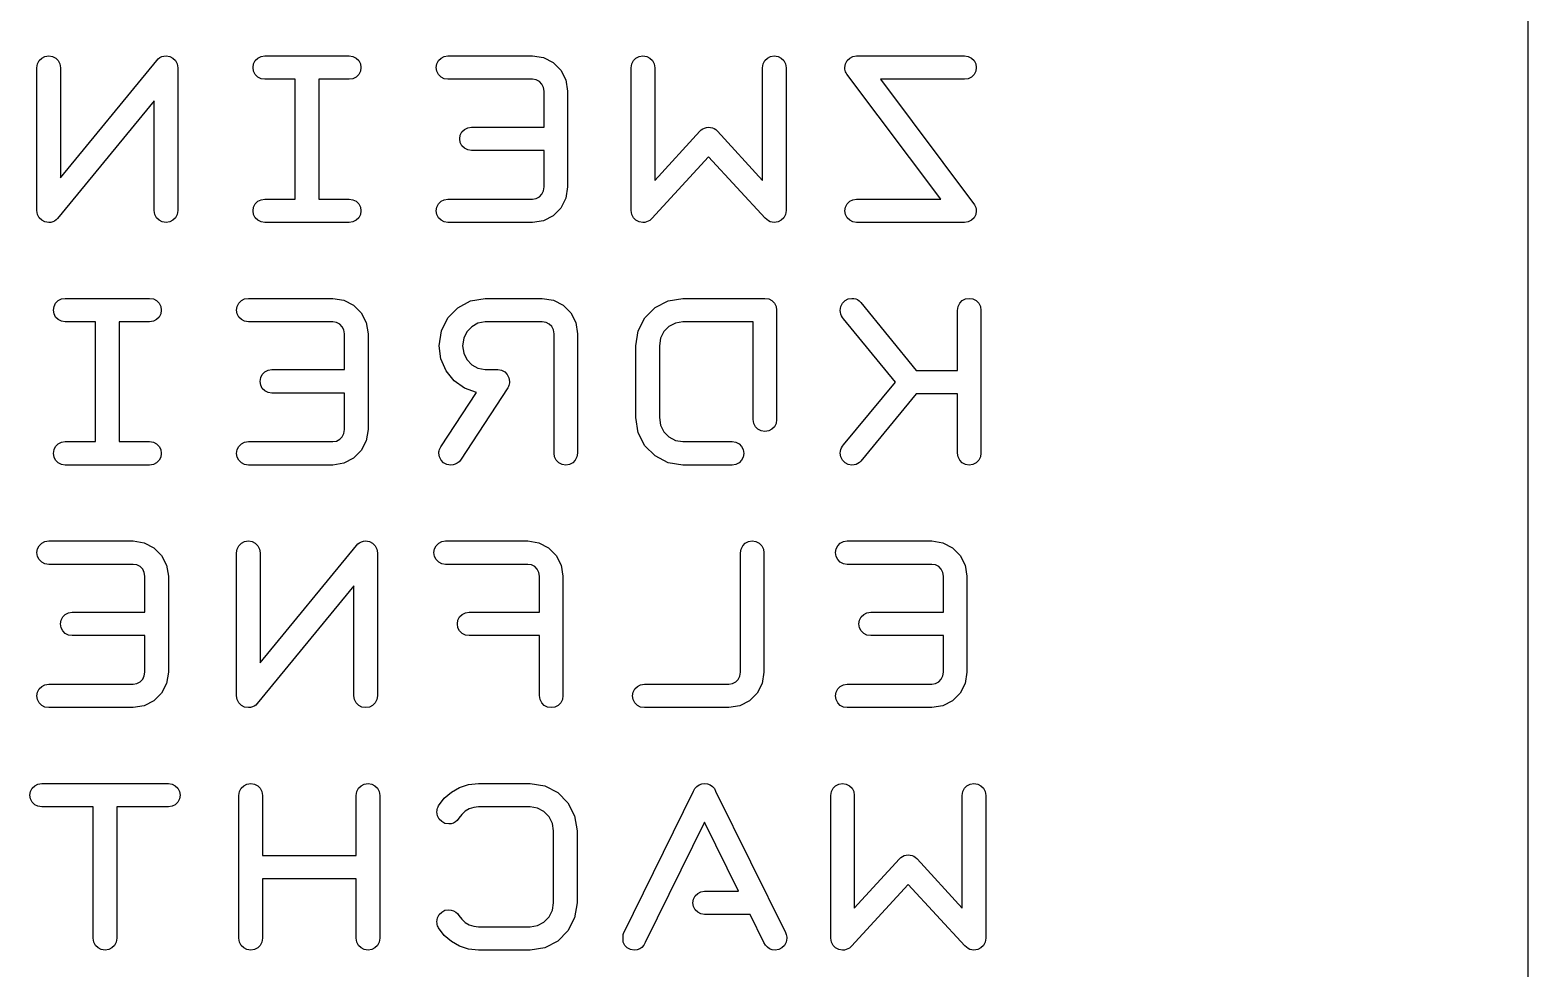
# Model space of a CAD drawing. Header units: metres. Extents: x 0 to 180, y 0 to 190.
# Drawn here: x 96.6 to 180, y 47.2 to 99.4 of the extents above; entities that cross this region are included whole.
import ezdxf

# ---------------------------------------------------------------- set-up
doc = ezdxf.new("R2010")
doc.units = ezdxf.units.M

msp = doc.modelspace()

# ---------------------------------------------------------------- linework, layer by layer
for p, q in [((179.999, 24.9665), (179.999, 174.966)), ((97.053, 97.5115), (97.145, 97.6935)), ((97.145, 97.6935), (97.286, 97.8365)), ((97.286, 97.8365), (97.465, 97.9295)), ((97.465, 97.9295), (97.673, 97.9635)), ((97.673, 97.9635), (97.882, 97.9295)), ((97.882, 97.9295), (98.061, 97.8365)), ((98.061, 97.8365), (98.202, 97.6935)), ((98.202, 97.6935), (98.293, 97.5115)), ((98.326, 91.1755), (103.692, 97.7105)), ((103.692, 97.7105), (103.77, 97.7925)), ((103.77, 97.7925), (103.862, 97.8625)), ((103.862, 97.8625), (103.965, 97.9165)), ((103.965, 97.9165), (104.079, 97.9505)), ((104.079, 97.9505), (104.201, 97.9635)), ((104.201, 97.9635), (104.41, 97.9295)), ((104.41, 97.9295), (104.589, 97.8365)), ((104.589, 97.8365), (104.73, 97.6935)), ((104.73, 97.6935), (104.821, 97.5115)), ((109.077, 97.5185), (109.169, 97.6975)), ((109.169, 97.6975), (109.309, 97.8385)), ((109.309, 97.8385), (109.489, 97.9305)), ((109.489, 97.9305), (109.697, 97.9635)), ((109.697, 97.9635), (114.397, 97.9635)), ((114.397, 97.9635), (114.606, 97.9305)), ((114.606, 97.9305), (114.785, 97.8385)), ((114.785, 97.8385), (114.926, 97.6975)), ((114.926, 97.6975), (115.017, 97.5185)), ((119.273, 97.5185), (119.365, 97.6975)), ((119.365, 97.6975), (119.505, 97.8385)), ((119.505, 97.8385), (119.685, 97.9305)), ((119.685, 97.9305), (119.893, 97.9635)), ((119.893, 97.9635), (124.593, 97.9635)), ((124.593, 97.9635), (125.213, 97.8635)), ((125.213, 97.8635), (125.751, 97.5855)), ((125.751, 97.5855), (126.175, 97.1595)), ((130.122, 97.5115), (130.214, 97.6935)), ((130.214, 97.6935), (130.354, 97.8365)), ((130.354, 97.8365), (130.534, 97.9295)), ((130.534, 97.9295), (130.742, 97.9635)), ((130.742, 97.9635), (130.95, 97.9295)), ((130.95, 97.9295), (131.13, 97.8365)), ((131.13, 97.8365), (131.271, 97.6935)), ((131.271, 97.6935), (131.362, 97.5115)), ((137.433, 97.5115), (137.525, 97.6935)), ((137.525, 97.6935), (137.665, 97.8365)), ((137.665, 97.8365), (137.845, 97.9295)), ((137.845, 97.9295), (138.053, 97.9635)), ((138.053, 97.9635), (138.261, 97.9295)), ((138.261, 97.9295), (138.441, 97.8365)), ((138.441, 97.8365), (138.582, 97.6935)), ((138.582, 97.6935), (138.673, 97.5115)), ((142.016, 97.5185), (142.107, 97.6975)), ((142.107, 97.6975), (142.248, 97.8385)), ((142.248, 97.8385), (142.427, 97.9305)), ((142.427, 97.9305), (142.635, 97.9635)), ((142.635, 97.9635), (148.641, 97.9635)), ((148.641, 97.9635), (148.849, 97.9305)), ((148.849, 97.9305), (149.029, 97.8385)), ((149.029, 97.8385), (149.17, 97.6975)), ((149.17, 97.6975), (149.261, 97.5185)), ((97.02, 97.2995), (97.053, 97.5115)), ((97.02, 89.3455), (97.02, 97.2995)), ((98.293, 97.5115), (98.326, 97.2995)), ((98.326, 97.2995), (98.326, 91.1755)), ((104.821, 97.5115), (104.854, 97.2995)), ((104.854, 97.2995), (104.854, 89.3455)), ((109.044, 97.3105), (109.077, 97.5185)), ((109.077, 97.1015), (109.044, 97.3105)), ((109.169, 96.9225), (109.077, 97.1015)), ((109.309, 96.7815), (109.169, 96.9225)), ((109.489, 96.6895), (109.309, 96.7815)), ((114.785, 96.7815), (114.606, 96.6895)), ((114.926, 96.9225), (114.785, 96.7815)), ((115.017, 97.1015), (114.926, 96.9225)), ((115.017, 97.5185), (115.05, 97.3105)), ((115.05, 97.3105), (115.017, 97.1015)), ((119.24, 97.3105), (119.273, 97.5185)), ((119.273, 97.1015), (119.24, 97.3105)), ((119.365, 96.9225), (119.273, 97.1015)), ((119.505, 96.7815), (119.365, 96.9225)), ((119.685, 96.6895), (119.505, 96.7815)), ((126.175, 97.1595), (126.452, 96.6175)), ((130.089, 97.2995), (130.122, 97.5115)), ((130.089, 89.3455), (130.089, 97.2995)), ((131.362, 97.5115), (131.395, 97.2995)), ((131.395, 97.2995), (131.395, 91.0165)), ((137.4, 97.2995), (137.433, 97.5115)), ((137.4, 91.0165), (137.4, 97.2995)), ((138.673, 97.5115), (138.706, 97.2995)), ((138.706, 97.2995), (138.706, 89.3455)), ((141.983, 97.3105), (142.016, 97.5185)), ((141.986, 97.2275), (141.983, 97.3105)), ((141.997, 97.1495), (141.986, 97.2275)), ((142.017, 97.0775), (141.997, 97.1495)), ((142.046, 97.0085), (142.017, 97.0775)), ((142.087, 96.9445), (142.046, 97.0085)), ((147.322, 89.9885), (142.087, 96.9445)), ((149.029, 96.7815), (148.849, 96.6895)), ((149.17, 96.9225), (149.029, 96.7815)), ((149.261, 97.1015), (149.17, 96.9225)), ((149.261, 97.5185), (149.294, 97.3105)), ((149.294, 97.3105), (149.261, 97.1015)), ((109.697, 96.6575), (109.489, 96.6895)), ((111.394, 96.6575), (109.697, 96.6575)), ((111.394, 89.9885), (111.394, 96.6575)), ((114.397, 96.6575), (112.7, 96.6575)), ((112.7, 96.6575), (112.7, 89.9885)), ((114.606, 96.6895), (114.397, 96.6575)), ((119.893, 96.6575), (119.685, 96.6895)), ((124.593, 96.6575), (119.893, 96.6575)), ((124.801, 96.6235), (124.593, 96.6575)), ((124.981, 96.5305), (124.801, 96.6235)), ((125.122, 96.3865), (124.981, 96.5305)), ((125.213, 96.2035), (125.122, 96.3865)), ((125.246, 95.9915), (125.213, 96.2035)), ((125.246, 93.9955), (125.246, 95.9915)), ((126.452, 96.6175), (126.552, 95.9915)), ((126.552, 95.9915), (126.552, 90.6635)), ((148.641, 96.6575), (143.967, 96.6575)), ((143.967, 96.6575), (149.2, 89.6735)), ((148.849, 96.6895), (148.641, 96.6575)), ((103.548, 95.4575), (98.169, 88.9085)), ((103.548, 89.3455), (103.548, 95.4575)), ((120.546, 93.3425), (120.579, 93.5505)), ((120.579, 93.5505), (120.67, 93.7295)), ((120.67, 93.7295), (120.811, 93.8705)), ((120.811, 93.8705), (120.991, 93.9625)), ((120.991, 93.9625), (121.199, 93.9955)), ((121.199, 93.9955), (125.246, 93.9955)), ((131.395, 91.0165), (133.915, 93.7605)), ((133.915, 93.7605), (133.991, 93.8345)), ((133.991, 93.8345), (134.079, 93.8965)), ((134.079, 93.8965), (134.177, 93.9445)), ((134.177, 93.9445), (134.284, 93.9745)), ((134.284, 93.9745), (134.398, 93.9855)), ((134.398, 93.9855), (134.505, 93.9765)), ((134.505, 93.9765), (134.608, 93.9495)), ((134.608, 93.9495), (134.704, 93.9085)), ((134.704, 93.9085), (134.791, 93.8535)), ((134.791, 93.8535), (134.868, 93.7865)), ((134.868, 93.7865), (134.894, 93.7605)), ((134.894, 93.7605), (137.4, 91.0165)), ((120.579, 93.1335), (120.546, 93.3425)), ((120.67, 92.9545), (120.579, 93.1335)), ((120.811, 92.8135), (120.67, 92.9545)), ((120.991, 92.7215), (120.811, 92.8135)), ((121.199, 92.6895), (120.991, 92.7215)), ((125.246, 92.6895), (121.199, 92.6895)), ((125.246, 90.6635), (125.246, 92.6895)), ((134.398, 92.3415), (131.238, 88.9085)), ((137.544, 88.9345), (134.398, 92.3415)), ((124.801, 90.0225), (124.981, 90.1175)), ((124.981, 90.1175), (125.122, 90.2625)), ((125.122, 90.2625), (125.213, 90.4475)), ((125.213, 90.4475), (125.246, 90.6635)), ((126.552, 90.6635), (126.452, 90.0325)), ((97.053, 89.1335), (97.02, 89.3455)), ((103.581, 89.1335), (103.548, 89.3455)), ((104.854, 89.3455), (104.821, 89.1335)), ((109.044, 89.3355), (109.077, 89.5435)), ((109.077, 89.1275), (109.044, 89.3355)), ((109.077, 89.5435), (109.169, 89.7235)), ((109.169, 89.7235), (109.309, 89.8635)), ((109.309, 89.8635), (109.489, 89.9555)), ((109.489, 89.9555), (109.697, 89.9885)), ((109.697, 89.9885), (111.394, 89.9885)), ((112.7, 89.9885), (114.397, 89.9885)), ((114.397, 89.9885), (114.606, 89.9555)), ((114.606, 89.9555), (114.785, 89.8635)), ((114.785, 89.8635), (114.926, 89.7235)), ((114.926, 89.7235), (115.017, 89.5435)), ((115.017, 89.5435), (115.05, 89.3355)), ((115.05, 89.3355), (115.017, 89.1275)), ((119.24, 89.3355), (119.273, 89.5435)), ((119.273, 89.1275), (119.24, 89.3355)), ((119.273, 89.5435), (119.365, 89.7235)), ((119.365, 89.7235), (119.505, 89.8635)), ((119.505, 89.8635), (119.685, 89.9555)), ((119.685, 89.9555), (119.893, 89.9885)), ((119.893, 89.9885), (124.593, 89.9885)), ((124.593, 89.9885), (124.801, 90.0225)), ((126.175, 89.4885), (125.751, 89.0615)), ((126.452, 90.0325), (126.175, 89.4885)), ((130.122, 89.1335), (130.089, 89.3455)), ((138.706, 89.3455), (138.673, 89.1335)), ((141.983, 89.3355), (142.016, 89.5435)), ((142.016, 89.1275), (141.983, 89.3355)), ((142.016, 89.5435), (142.107, 89.7235)), ((142.107, 89.7235), (142.248, 89.8635)), ((142.248, 89.8635), (142.427, 89.9555)), ((142.427, 89.9555), (142.635, 89.9885)), ((142.635, 89.9885), (147.322, 89.9885)), ((149.2, 89.6735), (149.24, 89.5985)), ((149.24, 89.5985), (149.27, 89.5155)), ((149.294, 89.3355), (149.261, 89.1275)), ((149.27, 89.5155), (149.288, 89.4275)), ((149.288, 89.4275), (149.294, 89.3355)), ((97.145, 88.9525), (97.053, 89.1335)), ((97.286, 88.8095), (97.145, 88.9525)), ((97.465, 88.7165), (97.286, 88.8095)), ((97.673, 88.6835), (97.465, 88.7165)), ((97.789, 88.6925), (97.673, 88.6835)), ((97.899, 88.7205), (97.789, 88.6925)), ((98, 88.7665), (97.899, 88.7205)), ((98.091, 88.8285), (98, 88.7665)), ((98.169, 88.9085), (98.091, 88.8285)), ((103.672, 88.9525), (103.581, 89.1335)), ((103.813, 88.8095), (103.672, 88.9525)), ((103.993, 88.7165), (103.813, 88.8095)), ((104.201, 88.6835), (103.993, 88.7165)), ((104.41, 88.7165), (104.201, 88.6835)), ((104.589, 88.8095), (104.41, 88.7165)), ((104.73, 88.9525), (104.589, 88.8095)), ((104.821, 89.1335), (104.73, 88.9525)), ((109.169, 88.9485), (109.077, 89.1275)), ((109.309, 88.8075), (109.169, 88.9485)), ((109.489, 88.7165), (109.309, 88.8075)), ((109.697, 88.6835), (109.489, 88.7165)), ((114.397, 88.6835), (109.697, 88.6835)), ((114.606, 88.7165), (114.397, 88.6835)), ((114.785, 88.8075), (114.606, 88.7165)), ((114.926, 88.9485), (114.785, 88.8075)), ((115.017, 89.1275), (114.926, 88.9485)), ((119.365, 88.9485), (119.273, 89.1275)), ((119.505, 88.8075), (119.365, 88.9485)), ((119.685, 88.7165), (119.505, 88.8075)), ((119.893, 88.6835), (119.685, 88.7165)), ((124.593, 88.6835), (119.893, 88.6835)), ((125.213, 88.7835), (124.593, 88.6835)), ((125.751, 89.0615), (125.213, 88.7835)), ((130.214, 88.9525), (130.122, 89.1335)), ((130.354, 88.8095), (130.214, 88.9525)), ((130.534, 88.7165), (130.354, 88.8095)), ((130.742, 88.6835), (130.534, 88.7165)), ((130.849, 88.6915), (130.742, 88.6835)), ((130.948, 88.7145), (130.849, 88.6915)), ((131.04, 88.7515), (130.948, 88.7145)), ((131.124, 88.8035), (131.04, 88.7515)), ((131.199, 88.8685), (131.124, 88.8035)), ((131.238, 88.9085), (131.199, 88.8685)), ((137.632, 88.8525), (137.544, 88.9345)), ((137.725, 88.7835), (137.632, 88.8525)), ((137.825, 88.7295), (137.725, 88.7835)), ((137.934, 88.6955), (137.825, 88.7295)), ((138.053, 88.6835), (137.934, 88.6955)), ((138.261, 88.7165), (138.053, 88.6835)), ((138.441, 88.8095), (138.261, 88.7165)), ((138.582, 88.9525), (138.441, 88.8095)), ((138.673, 89.1335), (138.582, 88.9525)), ((142.107, 88.9485), (142.016, 89.1275)), ((142.248, 88.8075), (142.107, 88.9485)), ((142.427, 88.7165), (142.248, 88.8075)), ((142.635, 88.6835), (142.427, 88.7165)), ((148.641, 88.6835), (142.635, 88.6835)), ((148.849, 88.7165), (148.641, 88.6835)), ((149.029, 88.8075), (148.849, 88.7165)), ((149.17, 88.9485), (149.029, 88.8075)), ((149.261, 89.1275), (149.17, 88.9485)), ((98.059, 84.1975), (98.199, 84.3385)), ((98.199, 84.3385), (98.379, 84.4305)), ((98.379, 84.4305), (98.587, 84.4635)), ((98.587, 84.4635), (103.287, 84.4635)), ((103.287, 84.4635), (103.496, 84.4305)), ((103.496, 84.4305), (103.675, 84.3385)), ((103.675, 84.3385), (103.816, 84.1975)), ((108.255, 84.1975), (108.396, 84.3385)), ((108.396, 84.3385), (108.575, 84.4305)), ((108.575, 84.4305), (108.783, 84.4635)), ((108.783, 84.4635), (113.483, 84.4635)), ((113.483, 84.4635), (114.103, 84.3635)), ((114.103, 84.3635), (114.641, 84.0855)), ((120.446, 83.9405), (121.148, 84.3175)), ((121.148, 84.3175), (121.956, 84.4635)), ((121.956, 84.4635), (125.142, 84.4635)), ((125.142, 84.4635), (125.761, 84.3635)), ((125.761, 84.3635), (126.299, 84.0855)), ((131.422, 83.9555), (132.139, 84.3295)), ((132.139, 84.3295), (132.962, 84.4635)), ((132.962, 84.4635), (137.531, 84.4635)), ((137.531, 84.4635), (137.739, 84.4305)), ((137.739, 84.4305), (137.919, 84.3385)), ((137.919, 84.3385), (138.06, 84.1975)), ((141.846, 84.1915), (141.987, 84.3355)), ((141.987, 84.3355), (142.166, 84.4295)), ((142.166, 84.4295), (142.374, 84.4635)), ((142.374, 84.4635), (142.487, 84.4565)), ((142.487, 84.4565), (142.592, 84.4335)), ((142.592, 84.4335), (142.69, 84.3905)), ((142.69, 84.3905), (142.782, 84.3255)), ((142.782, 84.3255), (142.87, 84.2355)), ((142.87, 84.2355), (145.952, 80.4565)), ((148.374, 84.1915), (148.514, 84.3355)), ((148.514, 84.3355), (148.694, 84.4295)), ((148.694, 84.4295), (148.902, 84.4635)), ((148.902, 84.4635), (149.11, 84.4295)), ((149.11, 84.4295), (149.29, 84.3355)), ((149.29, 84.3355), (149.431, 84.1915)), ((97.934, 83.8105), (97.967, 84.0185)), ((97.967, 83.6015), (97.934, 83.8105)), ((97.967, 84.0185), (98.059, 84.1975)), ((98.059, 83.4225), (97.967, 83.6015)), ((98.199, 83.2815), (98.059, 83.4225)), ((103.816, 83.4225), (103.675, 83.2815)), ((103.816, 84.1975), (103.907, 84.0185)), ((103.907, 83.6015), (103.816, 83.4225)), ((103.907, 84.0185), (103.94, 83.8105)), ((103.94, 83.8105), (103.907, 83.6015)), ((108.13, 83.8105), (108.163, 84.0185)), ((108.163, 83.6015), (108.13, 83.8105)), ((108.163, 84.0185), (108.255, 84.1975)), ((108.255, 83.4225), (108.163, 83.6015)), ((108.396, 83.2815), (108.255, 83.4225)), ((114.641, 84.0855), (115.065, 83.6595)), ((115.065, 83.6595), (115.342, 83.1175)), ((119.528, 82.6545), (119.892, 83.3725)), ((119.892, 83.3725), (120.446, 83.9405)), ((126.299, 84.0855), (126.723, 83.6595)), ((126.723, 83.6595), (127, 83.1185)), ((130.484, 82.6605), (130.856, 83.3845)), ((130.856, 83.3845), (131.422, 83.9555)), ((138.06, 84.1975), (138.151, 84.0185)), ((138.151, 84.0185), (138.184, 83.8105)), ((138.184, 83.8105), (138.184, 77.7155)), ((141.722, 83.7955), (141.755, 84.0085)), ((141.731, 83.6865), (141.722, 83.7955)), ((141.756, 83.5845), (141.731, 83.6865)), ((141.755, 84.0085), (141.846, 84.1915)), ((141.795, 83.4905), (141.756, 83.5845)), ((141.845, 83.4045), (141.795, 83.4905)), ((141.904, 83.3275), (141.845, 83.4045)), ((148.249, 83.7955), (148.282, 84.0085)), ((148.249, 80.4565), (148.249, 83.7955)), ((148.282, 84.0085), (148.374, 84.1915)), ((149.431, 84.1915), (149.522, 84.0085)), ((149.522, 84.0085), (149.555, 83.7955)), ((149.555, 83.7955), (149.555, 75.8445)), ((98.379, 83.1895), (98.199, 83.2815)), ((98.587, 83.1575), (98.379, 83.1895)), ((100.284, 83.1575), (98.587, 83.1575)), ((100.284, 76.4885), (100.284, 83.1575)), ((103.287, 83.1575), (101.59, 83.1575)), ((101.59, 83.1575), (101.59, 76.4885)), ((103.496, 83.1895), (103.287, 83.1575)), ((103.675, 83.2815), (103.496, 83.1895)), ((108.575, 83.1895), (108.396, 83.2815)), ((108.783, 83.1575), (108.575, 83.1895)), ((113.483, 83.1575), (108.783, 83.1575)), ((113.692, 83.1235), (113.483, 83.1575)), ((113.871, 83.0305), (113.692, 83.1235)), ((114.012, 82.8865), (113.871, 83.0305)), ((114.103, 82.7035), (114.012, 82.8865)), ((114.136, 82.4915), (114.103, 82.7035)), ((115.342, 83.1175), (115.442, 82.4915)), ((119.397, 81.8285), (119.528, 82.6545)), ((120.945, 82.5985), (120.767, 82.2395)), ((121.216, 82.8845), (120.945, 82.5985)), ((121.56, 83.0785), (121.216, 82.8845)), ((121.956, 83.1575), (121.56, 83.0785)), ((125.142, 83.1575), (121.956, 83.1575)), ((125.35, 83.1235), (125.142, 83.1575)), ((125.529, 83.0305), (125.35, 83.1235)), ((125.67, 82.8875), (125.529, 83.0305)), ((125.761, 82.7055), (125.67, 82.8875)), ((125.794, 82.4935), (125.761, 82.7055)), ((127, 83.1185), (127.1, 82.4935)), ((130.35, 81.8235), (130.484, 82.6605)), ((131.909, 82.6095), (131.723, 82.2435)), ((132.192, 82.8995), (131.909, 82.6095)), ((132.55, 83.0895), (132.192, 82.8995)), ((132.962, 83.1575), (132.55, 83.0895)), ((136.878, 83.1575), (132.962, 83.1575)), ((136.878, 77.7155), (136.878, 83.1575)), ((144.79, 79.8035), (141.904, 83.3275)), ((114.136, 80.4955), (114.136, 82.4915)), ((115.442, 82.4915), (115.442, 77.1635)), ((119.5, 81.0915), (119.397, 81.8285)), ((120.767, 82.2395), (120.703, 81.8285)), ((120.703, 81.8285), (120.767, 81.4165)), ((125.794, 75.8475), (125.794, 82.4935)), ((127.1, 82.4935), (127.1, 75.8475)), ((130.35, 77.8225), (130.35, 81.8235)), ((131.723, 82.2435), (131.656, 81.8235)), ((131.656, 81.8235), (131.656, 77.8225)), ((119.789, 80.4325), (119.5, 81.0915)), ((120.767, 81.4165), (120.945, 81.0575)), ((120.945, 81.0575), (121.216, 80.7715)), ((109.436, 79.8425), (109.469, 80.0505)), ((109.469, 80.0505), (109.56, 80.2295)), ((109.56, 80.2295), (109.701, 80.3705)), ((109.701, 80.3705), (109.881, 80.4625)), ((109.881, 80.4625), (110.089, 80.4955)), ((110.089, 80.4955), (114.136, 80.4955)), ((120.235, 79.8815), (119.789, 80.4325)), ((121.216, 80.7715), (121.56, 80.5785)), ((121.56, 80.5785), (121.956, 80.4995)), ((121.956, 80.4995), (122.661, 80.4995)), ((122.661, 80.4995), (122.869, 80.4655)), ((122.869, 80.4655), (123.049, 80.3725)), ((123.049, 80.3725), (123.19, 80.2295)), ((123.19, 80.2295), (123.281, 80.0465)), ((123.281, 80.0465), (123.314, 79.8345)), ((145.952, 80.4565), (148.249, 80.4565)), ((109.469, 79.6335), (109.436, 79.8425)), ((109.56, 79.4545), (109.469, 79.6335)), ((109.701, 79.3135), (109.56, 79.4545)), ((109.881, 79.2215), (109.701, 79.3135)), ((110.089, 79.1895), (109.881, 79.2215)), ((119.488, 76.1935), (121.473, 79.2235)), ((120.806, 79.4685), (120.235, 79.8815)), ((123.222, 79.4895), (120.585, 75.4625)), ((121.473, 79.2235), (120.806, 79.4685)), ((123.257, 79.5485), (123.222, 79.4895)), ((123.283, 79.6125), (123.257, 79.5485)), ((123.301, 79.6825), (123.283, 79.6125)), ((123.311, 79.7565), (123.301, 79.6825)), ((123.314, 79.8345), (123.311, 79.7565)), ((141.904, 76.3075), (144.79, 79.8035)), ((114.136, 79.1895), (110.089, 79.1895)), ((114.136, 77.1635), (114.136, 79.1895)), ((145.952, 79.1515), (142.87, 75.4075)), ((148.249, 79.1515), (145.952, 79.1515)), ((148.249, 75.8445), (148.249, 79.1515)), ((130.484, 76.9855), (130.35, 77.8225)), ((131.656, 77.8225), (131.723, 77.4015)), ((136.911, 77.5025), (136.878, 77.7155)), ((138.184, 77.7155), (138.151, 77.5025)), ((113.871, 76.6175), (114.012, 76.7625)), ((114.012, 76.7625), (114.103, 76.9475)), ((114.103, 76.9475), (114.136, 77.1635)), ((115.442, 77.1635), (115.342, 76.5325)), ((130.856, 76.2605), (130.484, 76.9855)), ((131.723, 77.4015), (131.909, 77.0355)), ((131.909, 77.0355), (132.192, 76.7465)), ((132.192, 76.7465), (132.55, 76.5565)), ((137.002, 77.3195), (136.911, 77.5025)), ((137.143, 77.1755), (137.002, 77.3195)), ((137.323, 77.0815), (137.143, 77.1755)), ((137.531, 77.0485), (137.323, 77.0815)), ((137.739, 77.0815), (137.531, 77.0485)), ((137.919, 77.1755), (137.739, 77.0815)), ((138.06, 77.3195), (137.919, 77.1755)), ((138.151, 77.5025), (138.06, 77.3195)), ((97.934, 75.8355), (97.967, 76.0435)), ((97.967, 76.0435), (98.059, 76.2235)), ((98.059, 76.2235), (98.199, 76.3635)), ((98.199, 76.3635), (98.379, 76.4555)), ((98.379, 76.4555), (98.587, 76.4885)), ((98.587, 76.4885), (100.284, 76.4885)), ((101.59, 76.4885), (103.287, 76.4885)), ((103.287, 76.4885), (103.496, 76.4555)), ((103.496, 76.4555), (103.675, 76.3635)), ((103.675, 76.3635), (103.816, 76.2235)), ((103.816, 76.2235), (103.907, 76.0435)), ((103.907, 76.0435), (103.94, 75.8355)), ((108.13, 75.8355), (108.163, 76.0435)), ((108.163, 76.0435), (108.255, 76.2235)), ((108.255, 76.2235), (108.396, 76.3635)), ((108.396, 76.3635), (108.575, 76.4555)), ((108.575, 76.4555), (108.783, 76.4885)), ((108.783, 76.4885), (113.483, 76.4885)), ((113.483, 76.4885), (113.692, 76.5225)), ((113.692, 76.5225), (113.871, 76.6175)), ((115.065, 75.9885), (114.641, 75.5615)), ((115.342, 76.5325), (115.065, 75.9885)), ((119.382, 75.8415), (119.386, 75.9125)), ((119.386, 75.9125), (119.398, 75.9835)), ((119.398, 75.9835), (119.419, 76.0545)), ((119.419, 76.0545), (119.449, 76.1245)), ((119.449, 76.1245), (119.488, 76.1935)), ((131.422, 75.6905), (130.856, 76.2605)), ((132.55, 76.5565), (132.962, 76.4885)), ((132.962, 76.4885), (135.703, 76.4885)), ((135.703, 76.4885), (135.911, 76.4555)), ((135.911, 76.4555), (136.091, 76.3635)), ((136.091, 76.3635), (136.232, 76.2235)), ((136.232, 76.2235), (136.323, 76.0435)), ((136.323, 76.0435), (136.356, 75.8355)), ((141.722, 75.8445), (141.731, 75.9525)), ((141.731, 75.9525), (141.756, 76.0525)), ((141.756, 76.0525), (141.795, 76.1465)), ((141.795, 76.1465), (141.845, 76.2315)), ((141.845, 76.2315), (141.904, 76.3075)), ((97.967, 75.6275), (97.934, 75.8355)), ((98.059, 75.4485), (97.967, 75.6275)), ((98.199, 75.3075), (98.059, 75.4485)), ((98.379, 75.2165), (98.199, 75.3075)), ((98.587, 75.1835), (98.379, 75.2165)), ((103.287, 75.1835), (98.587, 75.1835)), ((103.496, 75.2165), (103.287, 75.1835)), ((103.675, 75.3075), (103.496, 75.2165)), ((103.816, 75.4485), (103.675, 75.3075)), ((103.907, 75.6275), (103.816, 75.4485)), ((103.94, 75.8355), (103.907, 75.6275)), ((108.163, 75.6275), (108.13, 75.8355)), ((108.255, 75.4485), (108.163, 75.6275)), ((108.396, 75.3075), (108.255, 75.4485)), ((108.575, 75.2165), (108.396, 75.3075)), ((108.783, 75.1835), (108.575, 75.2165)), ((113.483, 75.1835), (108.783, 75.1835)), ((114.103, 75.2835), (113.483, 75.1835)), ((114.641, 75.5615), (114.103, 75.2835)), ((119.414, 75.6415), (119.382, 75.8415)), ((119.505, 75.4615), (119.414, 75.6415)), ((119.647, 75.3165), (119.505, 75.4615)), ((119.832, 75.2185), (119.647, 75.3165)), ((120.05, 75.1835), (119.832, 75.2185)), ((120.18, 75.1955), (120.05, 75.1835)), ((120.301, 75.2315), (120.18, 75.1955)), ((120.41, 75.2895), (120.301, 75.2315)), ((120.506, 75.3665), (120.41, 75.2895)), ((120.585, 75.4625), (120.506, 75.3665)), ((125.827, 75.6355), (125.794, 75.8475)), ((125.919, 75.4525), (125.827, 75.6355)), ((126.059, 75.3095), (125.919, 75.4525)), ((126.239, 75.2165), (126.059, 75.3095)), ((126.447, 75.1835), (126.239, 75.2165)), ((126.655, 75.2165), (126.447, 75.1835)), ((126.835, 75.3095), (126.655, 75.2165)), ((126.976, 75.4525), (126.835, 75.3095)), ((127.067, 75.6355), (126.976, 75.4525)), ((127.1, 75.8475), (127.067, 75.6355)), ((132.139, 75.3175), (131.422, 75.6905)), ((132.962, 75.1835), (132.139, 75.3175)), ((135.703, 75.1835), (132.962, 75.1835)), ((135.911, 75.2165), (135.703, 75.1835)), ((136.091, 75.3075), (135.911, 75.2165)), ((136.232, 75.4485), (136.091, 75.3075)), ((136.323, 75.6275), (136.232, 75.4485)), ((136.356, 75.8355), (136.323, 75.6275)), ((141.755, 75.6335), (141.722, 75.8445)), ((141.846, 75.4515), (141.755, 75.6335)), ((141.987, 75.3095), (141.846, 75.4515)), ((142.166, 75.2165), (141.987, 75.3095)), ((142.374, 75.1835), (142.166, 75.2165)), ((142.49, 75.1925), (142.374, 75.1835)), ((142.6, 75.2205), (142.49, 75.1925)), ((142.701, 75.2655), (142.6, 75.2205)), ((142.792, 75.3285), (142.701, 75.2655)), ((142.87, 75.4075), (142.792, 75.3285)), ((148.282, 75.6335), (148.249, 75.8445)), ((148.374, 75.4515), (148.282, 75.6335)), ((148.514, 75.3095), (148.374, 75.4515)), ((148.694, 75.2165), (148.514, 75.3095)), ((148.902, 75.1835), (148.694, 75.2165)), ((149.11, 75.2165), (148.902, 75.1835)), ((149.29, 75.3095), (149.11, 75.2165)), ((149.431, 75.4515), (149.29, 75.3095)), ((149.522, 75.6335), (149.431, 75.4515)), ((149.555, 75.8445), (149.522, 75.6335)), ((97.286, 70.8385), (97.465, 70.9305)), ((97.465, 70.9305), (97.673, 70.9635)), ((97.673, 70.9635), (102.373, 70.9635)), ((102.373, 70.9635), (102.993, 70.8635)), ((108.396, 70.8365), (108.575, 70.9295)), ((108.575, 70.9295), (108.783, 70.9635)), ((108.783, 70.9635), (108.991, 70.9295)), ((108.991, 70.9295), (109.171, 70.8365)), ((114.972, 70.8625), (115.075, 70.9165)), ((115.075, 70.9165), (115.189, 70.9505)), ((115.189, 70.9505), (115.311, 70.9635)), ((115.311, 70.9635), (115.519, 70.9295)), ((115.519, 70.9295), (115.699, 70.8365)), ((119.375, 70.8385), (119.555, 70.9305)), ((119.555, 70.9305), (119.763, 70.9635)), ((119.763, 70.9635), (124.332, 70.9635)), ((124.332, 70.9635), (124.952, 70.8635)), ((136.438, 70.8365), (136.618, 70.9295)), ((136.618, 70.9295), (136.826, 70.9635)), ((136.826, 70.9635), (137.034, 70.9295)), ((137.034, 70.9295), (137.214, 70.8365)), ((141.725, 70.8385), (141.905, 70.9305)), ((141.905, 70.9305), (142.113, 70.9635)), ((142.113, 70.9635), (146.813, 70.9635)), ((146.813, 70.9635), (147.433, 70.8635)), ((97.02, 70.3105), (97.053, 70.5185)), ((97.053, 70.1015), (97.02, 70.3105)), ((97.053, 70.5185), (97.145, 70.6975)), ((97.145, 69.9225), (97.053, 70.1015)), ((97.145, 70.6975), (97.286, 70.8385)), ((102.993, 70.8635), (103.531, 70.5855)), ((103.531, 70.5855), (103.955, 70.1595)), ((103.955, 70.1595), (104.232, 69.6175)), ((108.13, 70.2995), (108.163, 70.5115)), ((108.13, 62.3455), (108.13, 70.2995)), ((108.163, 70.5115), (108.255, 70.6935)), ((108.255, 70.6935), (108.396, 70.8365)), ((109.171, 70.8365), (109.312, 70.6935)), ((109.312, 70.6935), (109.403, 70.5115)), ((109.403, 70.5115), (109.436, 70.2995)), ((109.436, 64.1755), (114.802, 70.7105)), ((109.436, 70.2995), (109.436, 64.1755)), ((114.802, 70.7105), (114.88, 70.7925)), ((114.88, 70.7925), (114.972, 70.8625)), ((115.699, 70.8365), (115.84, 70.6935)), ((115.84, 70.6935), (115.931, 70.5115)), ((115.931, 70.5115), (115.964, 70.2995)), ((115.964, 70.2995), (115.964, 62.3455)), ((119.11, 70.3105), (119.143, 70.5185)), ((119.143, 70.1015), (119.11, 70.3105)), ((119.143, 70.5185), (119.234, 70.6975)), ((119.234, 69.9225), (119.143, 70.1015)), ((119.234, 70.6975), (119.375, 70.8385)), ((124.952, 70.8635), (125.49, 70.5855)), ((125.49, 70.5855), (125.913, 70.1595)), ((125.913, 70.1595), (126.191, 69.6175)), ((136.173, 70.2985), (136.206, 70.5105)), ((136.173, 63.6535), (136.173, 70.2985)), ((136.206, 70.5105), (136.297, 70.6935)), ((136.297, 70.6935), (136.438, 70.8365)), ((137.214, 70.8365), (137.355, 70.6935)), ((137.355, 70.6935), (137.446, 70.5105)), ((137.446, 70.5105), (137.479, 70.2985)), ((137.479, 70.2985), (137.479, 63.6535)), ((141.46, 70.3105), (141.493, 70.5185)), ((141.493, 70.1015), (141.46, 70.3105)), ((141.493, 70.5185), (141.585, 70.6975)), ((141.585, 69.9225), (141.493, 70.1015)), ((141.585, 70.6975), (141.725, 70.8385)), ((147.433, 70.8635), (147.971, 70.5855)), ((147.971, 70.5855), (148.395, 70.1595)), ((148.395, 70.1595), (148.672, 69.6175)), ((97.286, 69.7815), (97.145, 69.9225)), ((97.465, 69.6905), (97.286, 69.7815)), ((97.673, 69.6575), (97.465, 69.6905)), ((102.373, 69.6575), (97.673, 69.6575)), ((102.582, 69.6235), (102.373, 69.6575)), ((102.761, 69.5305), (102.582, 69.6235)), ((102.902, 69.3865), (102.761, 69.5305)), ((102.993, 69.2035), (102.902, 69.3865)), ((103.026, 68.9915), (102.993, 69.2035)), ((104.232, 69.6175), (104.332, 68.9915)), ((119.375, 69.7815), (119.234, 69.9225)), ((119.555, 69.6905), (119.375, 69.7815)), ((119.763, 69.6575), (119.555, 69.6905)), ((124.332, 69.6575), (119.763, 69.6575)), ((124.54, 69.6235), (124.332, 69.6575)), ((124.72, 69.5305), (124.54, 69.6235)), ((124.861, 69.3865), (124.72, 69.5305)), ((124.952, 69.2035), (124.861, 69.3865)), ((124.985, 68.9915), (124.952, 69.2035)), ((126.191, 69.6175), (126.29, 68.9915)), ((141.725, 69.7815), (141.585, 69.9225)), ((141.905, 69.6905), (141.725, 69.7815)), ((142.113, 69.6575), (141.905, 69.6905)), ((146.813, 69.6575), (142.113, 69.6575)), ((147.021, 69.6235), (146.813, 69.6575)), ((147.201, 69.5305), (147.021, 69.6235)), ((147.342, 69.3865), (147.201, 69.5305)), ((147.433, 69.2035), (147.342, 69.3865)), ((147.466, 68.9915), (147.433, 69.2035)), ((148.672, 69.6175), (148.772, 68.9915)), ((103.026, 66.9955), (103.026, 68.9915)), ((104.332, 68.9915), (104.332, 63.6635)), ((114.658, 68.4575), (109.279, 61.9085)), ((114.658, 62.3455), (114.658, 68.4575)), ((124.985, 66.9955), (124.985, 68.9915)), ((126.29, 68.9915), (126.29, 62.3505)), ((147.466, 66.9955), (147.466, 68.9915)), ((148.772, 68.9915), (148.772, 63.6635)), ((98.359, 66.5505), (98.45, 66.7295)), ((98.45, 66.7295), (98.591, 66.8705)), ((98.591, 66.8705), (98.771, 66.9625)), ((98.771, 66.9625), (98.979, 66.9955)), ((98.979, 66.9955), (103.026, 66.9955)), ((120.448, 66.5505), (120.54, 66.7295)), ((120.54, 66.7295), (120.68, 66.8705)), ((120.68, 66.8705), (120.86, 66.9625)), ((120.86, 66.9625), (121.068, 66.9955)), ((121.068, 66.9955), (124.985, 66.9955)), ((142.799, 66.5505), (142.89, 66.7295)), ((142.89, 66.7295), (143.031, 66.8705)), ((143.031, 66.8705), (143.211, 66.9625)), ((143.211, 66.9625), (143.419, 66.9955)), ((143.419, 66.9955), (147.466, 66.9955)), ((98.326, 66.3425), (98.359, 66.5505)), ((98.359, 66.1335), (98.326, 66.3425)), ((98.45, 65.9545), (98.359, 66.1335)), ((98.591, 65.8135), (98.45, 65.9545)), ((120.415, 66.3425), (120.448, 66.5505)), ((120.448, 66.1335), (120.415, 66.3425)), ((120.54, 65.9545), (120.448, 66.1335)), ((120.68, 65.8135), (120.54, 65.9545)), ((142.766, 66.3425), (142.799, 66.5505)), ((142.799, 66.1335), (142.766, 66.3425)), ((142.89, 65.9545), (142.799, 66.1335)), ((143.031, 65.8135), (142.89, 65.9545)), ((98.771, 65.7225), (98.591, 65.8135)), ((98.979, 65.6895), (98.771, 65.7225)), ((103.026, 65.6895), (98.979, 65.6895)), ((103.026, 63.6635), (103.026, 65.6895)), ((120.86, 65.7225), (120.68, 65.8135)), ((121.068, 65.6895), (120.86, 65.7225)), ((124.985, 65.6895), (121.068, 65.6895)), ((124.985, 62.3505), (124.985, 65.6895)), ((143.211, 65.7225), (143.031, 65.8135)), ((143.419, 65.6895), (143.211, 65.7225)), ((147.466, 65.6895), (143.419, 65.6895)), ((147.466, 63.6635), (147.466, 65.6895)), ((102.902, 63.2625), (102.993, 63.4475)), ((102.993, 63.4475), (103.026, 63.6635)), ((104.332, 63.6635), (104.232, 63.0325)), ((136.049, 63.2585), (136.14, 63.4405)), ((136.14, 63.4405), (136.173, 63.6535)), ((137.479, 63.6535), (137.379, 63.0275)), ((147.342, 63.2625), (147.433, 63.4475)), ((147.433, 63.4475), (147.466, 63.6635)), ((148.772, 63.6635), (148.672, 63.0325)), ((97.02, 62.3355), (97.053, 62.5435)), ((97.053, 62.5435), (97.145, 62.7235)), ((97.145, 62.7235), (97.286, 62.8635)), ((97.286, 62.8635), (97.465, 62.9555)), ((97.465, 62.9555), (97.673, 62.9885)), ((97.673, 62.9885), (102.373, 62.9885)), ((102.373, 62.9885), (102.582, 63.0225)), ((102.582, 63.0225), (102.761, 63.1175)), ((102.761, 63.1175), (102.902, 63.2625)), ((104.232, 63.0325), (103.955, 62.4885)), ((130.168, 62.3355), (130.201, 62.5435)), ((130.201, 62.5435), (130.292, 62.7235)), ((130.292, 62.7235), (130.433, 62.8635)), ((130.433, 62.8635), (130.612, 62.9555)), ((130.612, 62.9555), (130.82, 62.9885)), ((130.82, 62.9885), (135.52, 62.9885)), ((135.52, 62.9885), (135.728, 63.0215)), ((135.728, 63.0215), (135.908, 63.1145)), ((135.908, 63.1145), (136.049, 63.2585)), ((137.379, 63.0275), (137.102, 62.4865)), ((141.46, 62.3355), (141.493, 62.5435)), ((141.493, 62.5435), (141.585, 62.7235)), ((141.585, 62.7235), (141.725, 62.8635)), ((141.725, 62.8635), (141.905, 62.9555)), ((141.905, 62.9555), (142.113, 62.9885)), ((142.113, 62.9885), (146.813, 62.9885)), ((146.813, 62.9885), (147.021, 63.0225)), ((147.021, 63.0225), (147.201, 63.1175)), ((147.201, 63.1175), (147.342, 63.2625)), ((148.672, 63.0325), (148.395, 62.4885)), ((97.053, 62.1275), (97.02, 62.3355)), ((97.145, 61.9485), (97.053, 62.1275)), ((97.286, 61.8075), (97.145, 61.9485)), ((97.465, 61.7165), (97.286, 61.8075)), ((97.673, 61.6835), (97.465, 61.7165)), ((102.993, 61.7835), (102.373, 61.6835)), ((103.531, 62.0615), (102.993, 61.7835)), ((103.955, 62.4885), (103.531, 62.0615)), ((108.163, 62.1335), (108.13, 62.3455)), ((108.255, 61.9525), (108.163, 62.1335)), ((108.396, 61.8095), (108.255, 61.9525)), ((108.575, 61.7165), (108.396, 61.8095)), ((108.783, 61.6835), (108.575, 61.7165)), ((109.009, 61.7205), (108.899, 61.6925)), ((109.11, 61.7665), (109.009, 61.7205)), ((109.201, 61.8285), (109.11, 61.7665)), ((109.279, 61.9085), (109.201, 61.8285)), ((114.691, 62.1335), (114.658, 62.3455)), ((114.782, 61.9525), (114.691, 62.1335)), ((114.923, 61.8095), (114.782, 61.9525)), ((115.103, 61.7165), (114.923, 61.8095)), ((115.311, 61.6835), (115.103, 61.7165)), ((115.519, 61.7165), (115.311, 61.6835)), ((115.699, 61.8095), (115.519, 61.7165)), ((115.84, 61.9525), (115.699, 61.8095)), ((115.931, 62.1335), (115.84, 61.9525)), ((115.964, 62.3455), (115.931, 62.1335)), ((125.018, 62.1375), (124.985, 62.3505)), ((125.109, 61.9535), (125.018, 62.1375)), ((125.25, 61.8105), (125.109, 61.9535)), ((125.43, 61.7165), (125.25, 61.8105)), ((125.638, 61.6835), (125.43, 61.7165)), ((125.846, 61.7165), (125.638, 61.6835)), ((126.025, 61.8105), (125.846, 61.7165)), ((126.166, 61.9535), (126.025, 61.8105)), ((126.257, 62.1375), (126.166, 61.9535)), ((126.29, 62.3505), (126.257, 62.1375)), ((130.201, 62.1275), (130.168, 62.3355)), ((130.292, 61.9485), (130.201, 62.1275)), ((130.433, 61.8075), (130.292, 61.9485)), ((130.612, 61.7165), (130.433, 61.8075)), ((130.82, 61.6835), (130.612, 61.7165)), ((136.14, 61.7825), (135.52, 61.6835)), ((136.678, 62.0615), (136.14, 61.7825)), ((137.102, 62.4865), (136.678, 62.0615)), ((141.493, 62.1275), (141.46, 62.3355)), ((141.585, 61.9485), (141.493, 62.1275)), ((141.725, 61.8075), (141.585, 61.9485)), ((141.905, 61.7165), (141.725, 61.8075)), ((142.113, 61.6835), (141.905, 61.7165)), ((147.433, 61.7835), (146.813, 61.6835)), ((147.971, 62.0615), (147.433, 61.7835)), ((148.395, 62.4885), (147.971, 62.0615)), ((102.373, 61.6835), (97.673, 61.6835)), ((108.899, 61.6925), (108.783, 61.6835)), ((135.52, 61.6835), (130.82, 61.6835)), ((146.813, 61.6835), (142.113, 61.6835)), ((96.629, 56.8105), (96.662, 57.0185)), ((96.662, 56.6015), (96.629, 56.8105)), ((96.662, 57.0185), (96.753, 57.1975)), ((96.753, 57.1975), (96.894, 57.3385)), ((96.894, 57.3385), (97.074, 57.4305)), ((97.074, 57.4305), (97.282, 57.4635)), ((97.282, 57.4635), (104.332, 57.4635)), ((104.332, 57.4635), (104.54, 57.4305)), ((104.54, 57.4305), (104.719, 57.3385)), ((104.719, 57.3385), (104.86, 57.1975)), ((104.86, 57.1975), (104.951, 57.0185)), ((104.951, 57.0185), (104.984, 56.8105)), ((104.984, 56.8105), (104.951, 56.6015)), ((108.261, 56.7955), (108.294, 57.0085)), ((108.261, 48.8445), (108.261, 56.7955)), ((108.294, 57.0085), (108.386, 57.1925)), ((108.386, 57.1925), (108.526, 57.3355)), ((108.526, 57.3355), (108.706, 57.4295)), ((108.706, 57.4295), (108.914, 57.4635)), ((108.914, 57.4635), (109.122, 57.4295)), ((109.122, 57.4295), (109.302, 57.3355)), ((109.302, 57.3355), (109.442, 57.1925)), ((109.442, 57.1925), (109.534, 57.0085)), ((109.534, 57.0085), (109.567, 56.7955)), ((109.567, 56.7955), (109.567, 53.4565)), ((114.789, 56.7955), (114.822, 57.0085)), ((114.789, 53.4565), (114.789, 56.7955)), ((114.822, 57.0085), (114.914, 57.1925)), ((114.914, 57.1925), (115.054, 57.3355)), ((115.054, 57.3355), (115.234, 57.4295)), ((115.234, 57.4295), (115.442, 57.4635)), ((115.442, 57.4635), (115.65, 57.4295)), ((115.65, 57.4295), (115.829, 57.3355)), ((115.829, 57.3355), (115.97, 57.1925)), ((115.97, 57.1925), (116.061, 57.0085)), ((116.061, 57.0085), (116.094, 56.7955)), ((116.094, 56.7955), (116.094, 48.8445)), ((119.687, 56.6375), (120.079, 56.9805)), ((120.079, 56.9805), (120.534, 57.2405)), ((120.534, 57.2405), (121.042, 57.4055)), ((121.042, 57.4055), (121.59, 57.4635)), ((121.59, 57.4635), (124.463, 57.4635)), ((124.463, 57.4635), (125.286, 57.3295)), ((125.286, 57.3295), (126.002, 56.9555)), ((126.002, 56.9555), (126.568, 56.3855)), ((129.668, 49.1115), (133.562, 57.0375)), ((133.562, 57.0375), (133.635, 57.1785)), ((133.635, 57.1785), (133.739, 57.2965)), ((133.739, 57.2965), (133.868, 57.3865)), ((133.868, 57.3865), (134.016, 57.4435)), ((134.016, 57.4435), (134.176, 57.4635)), ((134.176, 57.4635), (134.341, 57.4435)), ((134.341, 57.4435), (134.49, 57.3865)), ((134.49, 57.3865), (134.617, 57.2965)), ((134.617, 57.2965), (134.718, 57.1785)), ((134.718, 57.1785), (134.789, 57.0375)), ((134.789, 57.0375), (138.667, 49.1745)), ((141.199, 56.7995), (141.232, 57.0115)), ((141.199, 48.8455), (141.199, 56.7995)), ((141.232, 57.0115), (141.324, 57.1935)), ((141.324, 57.1935), (141.464, 57.3365)), ((141.464, 57.3365), (141.644, 57.4295)), ((141.644, 57.4295), (141.852, 57.4635)), ((141.852, 57.4635), (142.06, 57.4295)), ((142.06, 57.4295), (142.24, 57.3365)), ((142.24, 57.3365), (142.381, 57.1935)), ((142.381, 57.1935), (142.472, 57.0115)), ((142.472, 57.0115), (142.505, 56.7995)), ((142.505, 56.7995), (142.505, 50.5165)), ((148.51, 56.7995), (148.543, 57.0115)), ((148.51, 50.5165), (148.51, 56.7995)), ((148.543, 57.0115), (148.635, 57.1935)), ((148.635, 57.1935), (148.775, 57.3365)), ((148.775, 57.3365), (148.955, 57.4295)), ((148.955, 57.4295), (149.163, 57.4635)), ((149.163, 57.4635), (149.371, 57.4295)), ((149.371, 57.4295), (149.551, 57.3365)), ((149.551, 57.3365), (149.692, 57.1935)), ((149.692, 57.1935), (149.783, 57.0115)), ((149.783, 57.0115), (149.816, 56.7995)), ((149.816, 56.7995), (149.816, 48.8455)), ((96.753, 56.4225), (96.662, 56.6015)), ((96.894, 56.2815), (96.753, 56.4225)), ((97.074, 56.1905), (96.894, 56.2815)), ((97.282, 56.1575), (97.074, 56.1905)), ((100.154, 56.1575), (97.282, 56.1575)), ((100.154, 48.8475), (100.154, 56.1575)), ((104.332, 56.1575), (101.459, 56.1575)), ((101.459, 56.1575), (101.459, 48.8475)), ((104.54, 56.1905), (104.332, 56.1575)), ((104.719, 56.2815), (104.54, 56.1905)), ((104.86, 56.4225), (104.719, 56.2815)), ((104.951, 56.6015), (104.86, 56.4225)), ((119.28, 55.8775), (119.283, 55.9495)), ((119.313, 55.6645), (119.28, 55.8775)), ((119.283, 55.9495), (119.293, 56.0205)), ((119.293, 56.0205), (119.311, 56.0905)), ((119.311, 56.0905), (119.337, 56.1575)), ((119.337, 56.1575), (119.371, 56.2225)), ((119.371, 56.2225), (119.687, 56.6375)), ((120.85, 55.9125), (120.654, 55.7395)), ((121.074, 56.0445), (120.85, 55.9125)), ((121.323, 56.1275), (121.074, 56.0445)), ((121.59, 56.1575), (121.323, 56.1275)), ((124.463, 56.1575), (121.59, 56.1575)), ((124.874, 56.0895), (124.463, 56.1575)), ((125.233, 55.8995), (124.874, 56.0895)), ((125.515, 55.6095), (125.233, 55.8995)), ((126.568, 56.3855), (126.94, 55.6605)), ((119.404, 55.4805), (119.313, 55.6645)), ((119.545, 55.3375), (119.404, 55.4805)), ((119.724, 55.2435), (119.545, 55.3375)), ((119.932, 55.2105), (119.724, 55.2435)), ((120.073, 55.2215), (119.932, 55.2105)), ((120.199, 55.2575), (120.073, 55.2215)), ((120.311, 55.3195), (120.199, 55.2575)), ((120.409, 55.4095), (120.311, 55.3195)), ((120.494, 55.5305), (120.409, 55.4095)), ((120.654, 55.7395), (120.494, 55.5305)), ((125.701, 55.2435), (125.515, 55.6095)), ((125.768, 54.8235), (125.701, 55.2435)), ((126.94, 55.6605), (127.074, 54.8235)), ((134.176, 55.3065), (130.873, 48.6065)), ((136.056, 51.4725), (134.176, 55.3065)), ((125.768, 50.8225), (125.768, 54.8235)), ((127.074, 54.8235), (127.074, 50.8225)), ((109.567, 53.4565), (114.789, 53.4565)), ((145.101, 53.3345), (145.189, 53.3965)), ((145.189, 53.3965), (145.287, 53.4445)), ((145.287, 53.4445), (145.394, 53.4745)), ((145.394, 53.4745), (145.508, 53.4855)), ((145.508, 53.4855), (145.615, 53.4765)), ((145.615, 53.4765), (145.718, 53.4495)), ((145.718, 53.4495), (145.814, 53.4085)), ((145.814, 53.4085), (145.901, 53.3535)), ((142.505, 50.5165), (145.025, 53.2605)), ((145.025, 53.2605), (145.101, 53.3345)), ((145.901, 53.3535), (145.978, 53.2865)), ((145.978, 53.2865), (146.004, 53.2605)), ((146.004, 53.2605), (148.51, 50.5165)), ((114.789, 52.1515), (109.567, 52.1515)), ((109.567, 52.1515), (109.567, 48.8445)), ((114.789, 48.8445), (114.789, 52.1515)), ((145.508, 51.8415), (142.348, 48.4085)), ((148.654, 48.4345), (145.508, 51.8415)), ((133.523, 50.8195), (133.556, 51.0275)), ((133.556, 51.0275), (133.647, 51.2075)), ((133.647, 51.2075), (133.788, 51.3475)), ((133.788, 51.3475), (133.968, 51.4395)), ((133.968, 51.4395), (134.176, 51.4725)), ((134.176, 51.4725), (136.056, 51.4725)), ((119.313, 49.9815), (119.404, 50.1645)), ((119.404, 50.1645), (119.545, 50.3085)), ((119.545, 50.3085), (119.724, 50.4015)), ((119.724, 50.4015), (119.932, 50.4355)), ((119.932, 50.4355), (120.076, 50.4195)), ((120.076, 50.4195), (120.207, 50.3765)), ((120.207, 50.3765), (120.322, 50.3085)), ((120.322, 50.3085), (120.419, 50.2205)), ((120.419, 50.2205), (120.494, 50.1155)), ((120.494, 50.1155), (120.654, 49.9065)), ((125.233, 49.7465), (125.515, 50.0355)), ((125.515, 50.0355), (125.701, 50.4015)), ((125.701, 50.4015), (125.768, 50.8225)), ((127.074, 50.8225), (126.94, 49.9855)), ((133.556, 50.6115), (133.523, 50.8195)), ((133.647, 50.4325), (133.556, 50.6115)), ((133.788, 50.2915), (133.647, 50.4325)), ((133.968, 50.2005), (133.788, 50.2915)), ((134.176, 50.1675), (133.968, 50.2005)), ((136.709, 50.1675), (134.176, 50.1675)), ((137.479, 48.6065), (136.709, 50.1675)), ((119.28, 49.7685), (119.313, 49.9815)), ((119.284, 49.6905), (119.28, 49.7685)), ((119.297, 49.6155), (119.284, 49.6905)), ((119.317, 49.5465), (119.297, 49.6155)), ((119.342, 49.4815), (119.317, 49.5465)), ((119.371, 49.4235), (119.342, 49.4815)), ((119.687, 49.0085), (119.371, 49.4235)), ((120.654, 49.9065), (120.85, 49.7335)), ((120.85, 49.7335), (121.074, 49.6015)), ((121.074, 49.6015), (121.323, 49.5175)), ((121.323, 49.5175), (121.59, 49.4885)), ((121.59, 49.4885), (124.463, 49.4885)), ((124.463, 49.4885), (124.874, 49.5565)), ((124.874, 49.5565), (125.233, 49.7465)), ((126.568, 49.2605), (126.002, 48.6905)), ((126.94, 49.9855), (126.568, 49.2605)), ((100.187, 48.6355), (100.154, 48.8475)), ((100.278, 48.4525), (100.187, 48.6355)), ((100.419, 48.3095), (100.278, 48.4525)), ((101.335, 48.4525), (101.194, 48.3095)), ((101.426, 48.6355), (101.335, 48.4525)), ((101.459, 48.8475), (101.426, 48.6355)), ((108.294, 48.6335), (108.261, 48.8445)), ((108.386, 48.4515), (108.294, 48.6335)), ((108.526, 48.3095), (108.386, 48.4515)), ((109.442, 48.4515), (109.302, 48.3095)), ((109.534, 48.6335), (109.442, 48.4515)), ((109.567, 48.8445), (109.534, 48.6335)), ((114.822, 48.6335), (114.789, 48.8445)), ((114.914, 48.4515), (114.822, 48.6335)), ((115.054, 48.3095), (114.914, 48.4515)), ((115.97, 48.4515), (115.829, 48.3095)), ((116.061, 48.6335), (115.97, 48.4515)), ((116.094, 48.8445), (116.061, 48.6335)), ((120.079, 48.6655), (119.687, 49.0085)), ((120.534, 48.4055), (120.079, 48.6655)), ((121.042, 48.2405), (120.534, 48.4055)), ((126.002, 48.6905), (125.286, 48.3175)), ((129.634, 49.0178), (129.643, 49.0475)), ((129.634, 48.6655), (129.634, 49.0178)), ((129.639, 48.6335), (129.634, 48.6655)), ((129.73, 48.4515), (129.639, 48.6335)), ((129.643, 49.0475), (129.668, 49.1115)), ((129.871, 48.3095), (129.73, 48.4515)), ((130.786, 48.4555), (130.683, 48.3375)), ((130.873, 48.6065), (130.786, 48.4555)), ((137.561, 48.4705), (137.479, 48.6065)), ((137.666, 48.3545), (137.561, 48.4705)), ((138.621, 48.4515), (138.48, 48.3095)), ((138.712, 48.6335), (138.621, 48.4515)), ((138.667, 49.1745), (138.695, 49.1115)), ((138.695, 49.1115), (138.717, 49.0475)), ((138.745, 48.8445), (138.712, 48.6335)), ((138.717, 49.0475), (138.733, 48.9815)), ((138.733, 48.9815), (138.742, 48.9145)), ((138.742, 48.9145), (138.745, 48.8445)), ((141.232, 48.6335), (141.199, 48.8455)), ((141.324, 48.4525), (141.232, 48.6335)), ((141.464, 48.3095), (141.324, 48.4525)), ((142.309, 48.3685), (142.234, 48.3035)), ((142.348, 48.4085), (142.309, 48.3685)), ((148.742, 48.3525), (148.654, 48.4345)), ((149.692, 48.4525), (149.551, 48.3095)), ((149.783, 48.6335), (149.692, 48.4525)), ((149.816, 48.8455), (149.783, 48.6335)), ((100.599, 48.2165), (100.419, 48.3095)), ((100.807, 48.1835), (100.599, 48.2165)), ((101.015, 48.2165), (100.807, 48.1835)), ((101.194, 48.3095), (101.015, 48.2165)), ((108.706, 48.2165), (108.526, 48.3095)), ((108.914, 48.1835), (108.706, 48.2165)), ((109.122, 48.2165), (108.914, 48.1835)), ((109.302, 48.3095), (109.122, 48.2165)), ((115.234, 48.2165), (115.054, 48.3095)), ((115.442, 48.1835), (115.234, 48.2165)), ((115.65, 48.2165), (115.442, 48.1835)), ((115.829, 48.3095), (115.65, 48.2165)), ((121.59, 48.1835), (121.042, 48.2405)), ((124.463, 48.1835), (121.59, 48.1835)), ((125.286, 48.3175), (124.463, 48.1835)), ((130.051, 48.2165), (129.871, 48.3095)), ((130.259, 48.1835), (130.051, 48.2165)), ((130.421, 48.2005), (130.259, 48.1835)), ((130.561, 48.2525), (130.421, 48.2005)), ((130.683, 48.3375), (130.561, 48.2525)), ((137.792, 48.2635), (137.666, 48.3545)), ((137.934, 48.2045), (137.792, 48.2635)), ((138.092, 48.1835), (137.934, 48.2045)), ((138.3, 48.2165), (138.092, 48.1835)), ((138.48, 48.3095), (138.3, 48.2165)), ((141.644, 48.2165), (141.464, 48.3095)), ((141.852, 48.1835), (141.644, 48.2165)), ((141.959, 48.1915), (141.852, 48.1835)), ((142.058, 48.2145), (141.959, 48.1915)), ((142.15, 48.2515), (142.058, 48.2145)), ((142.234, 48.3035), (142.15, 48.2515)), ((148.835, 48.2835), (148.742, 48.3525)), ((148.935, 48.2295), (148.835, 48.2835)), ((149.044, 48.1955), (148.935, 48.2295)), ((149.163, 48.1835), (149.044, 48.1955)), ((149.371, 48.2165), (149.163, 48.1835)), ((149.551, 48.3095), (149.371, 48.2165))]:
    msp.add_line(p, q)

doc.saveas('drawing.dxf')
